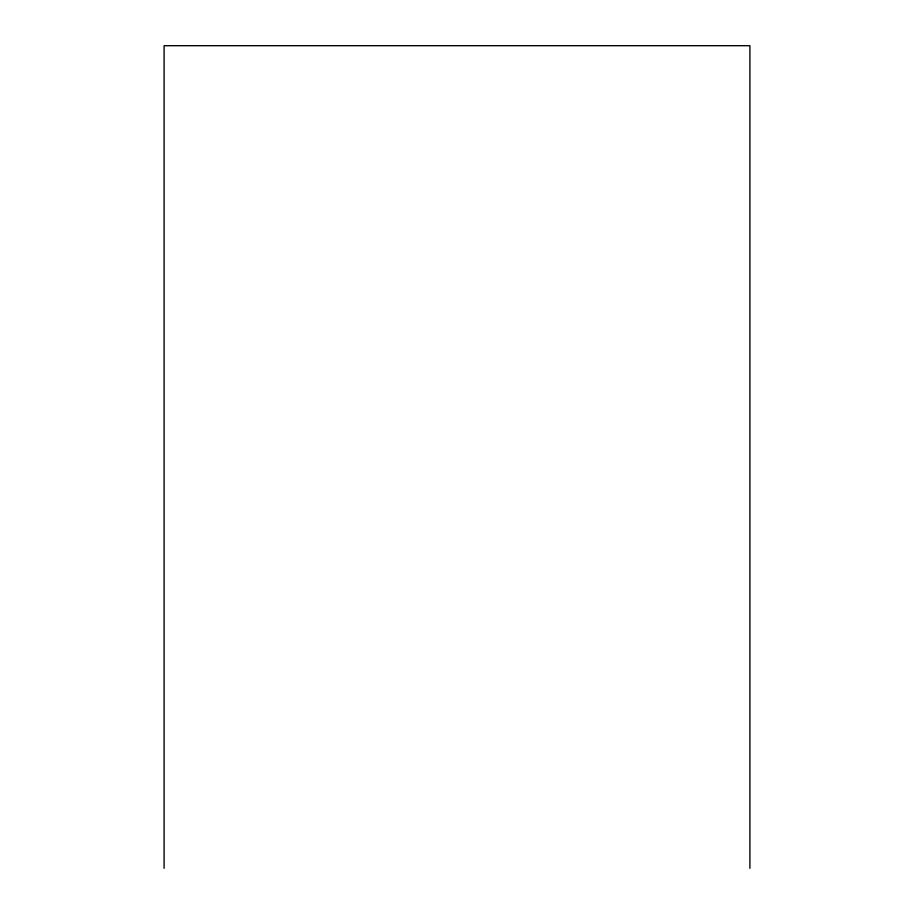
<?xml version="1.0" encoding="UTF-8"?>
<svg xmlns="http://www.w3.org/2000/svg" width="914" height="914" viewBox="0 0 914 914"><rect width="100%" height="100%" fill="white"/><g stroke="black" fill="none" stroke-linecap="round" stroke-linejoin="round"><path stroke-width="1.37" d="M749.903 868.3L749.903 45.7L164.097 45.7L164.097 868.3"/></g></svg>
